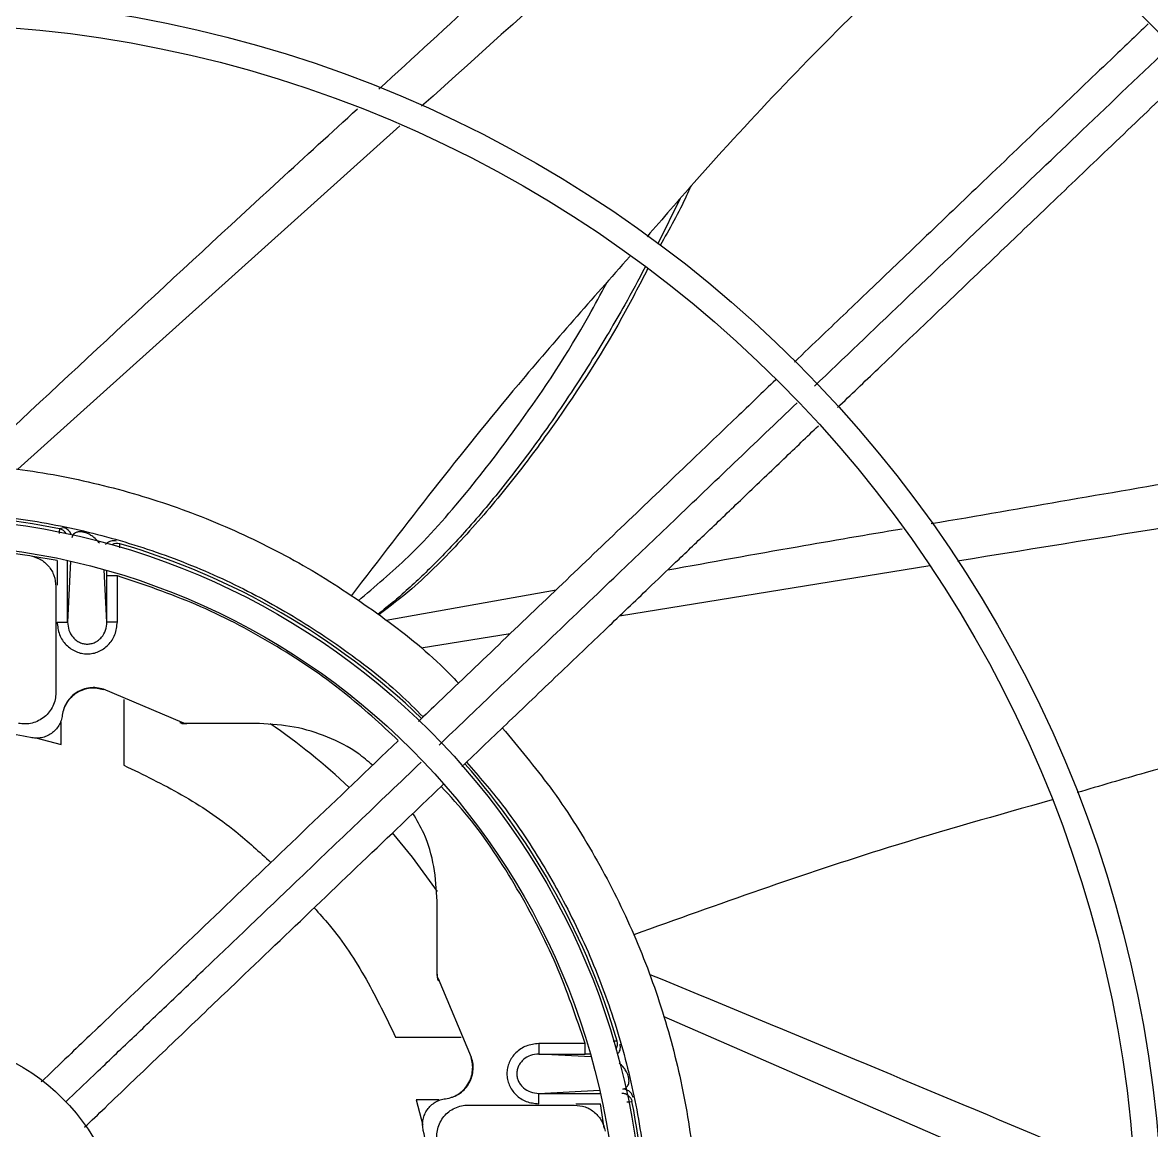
# Model space of a CAD drawing. Header units: inches. Extents: x 1229 to 1453, y -1023 to -720.
# Drawn here: x 1377.368 to 1381.622, y -744.825 to -740.651 of the extents above; entities that cross this region are included whole.
import ezdxf

# ---------------------------------------------------------------- set-up
doc = ezdxf.new("R2010")
doc.units = ezdxf.units.IN
doc.header["$MEASUREMENT"] = 0

msp = doc.modelspace()

# ---------------------------------------------------------------- linework, layer by layer
at = {"color": 18, "linetype": 'Continuous', "lineweight": 25, "true_color": 0x000000}
for p, q in [((1378.7898, -741.0397), (1377.3492, -742.3336)), ((1379.8463, -741.3136), (1379.7616, -741.4849)), ((1377.5219, -742.5539), (1377.507, -742.5583)), ((1377.4979, -742.677), (1377.4059, -742.6628)), ((1377.4979, -742.677), (1377.4979, -742.7701)), ((1377.5372, -742.9093), (1377.5372, -742.6776)), ((1377.5488, -742.6802), (1377.5372, -742.9093)), ((1377.6855, -742.9093), (1377.6755, -742.7123)), ((1377.6855, -742.7347), (1377.6854, -742.7172)), ((1377.6855, -742.9093), (1377.6855, -742.7347)), ((1377.7249, -742.9093), (1377.7249, -742.7347)), ((1380.7864, -742.6973), (1379.617, -742.8867)), ((1377.4933, -742.7753), (1377.4933, -743.1754)), ((1378.738, -742.9021), (1379.3787, -742.7877)), ((1379.2053, -742.9534), (1378.8702, -743.0077)), ((1377.6724, -743.1628), (1377.6721, -743.1648)), ((1377.9689, -743.2879), (1377.6724, -743.1628)), ((1377.7492, -743.2008), (1377.7492, -743.4491)), ((1377.5129, -743.371), (1377.5129, -743.2859)), ((1377.9689, -743.2879), (1377.9608, -743.288)), ((1377.9785, -743.2923), (1377.987, -743.2923)), ((1378.261, -743.2923), (1377.987, -743.2923)), ((1377.4178, -743.3458), (1377.5129, -743.371)), ((1378.9303, -744.2356), (1378.9303, -743.9616)), ((1378.9303, -744.2356), (1378.9303, -744.244)), ((1378.9346, -744.2618), (1378.9346, -744.2537)), ((1379.0597, -744.5502), (1378.9346, -744.2537)), ((1381.5622, -745.1707), (1379.7854, -744.3972)), ((1378.7735, -744.4734), (1379.0212, -744.4734)), ((1379.4878, -744.4977), (1379.3132, -744.4977)), ((1379.0597, -744.5502), (1379.0578, -744.5505)), ((1379.3132, -744.5371), (1379.4878, -744.5371)), ((1379.5102, -744.547), (1379.3132, -744.5371)), ((1379.5064, -744.5371), (1379.4878, -744.5371)), ((1379.3132, -744.6853), (1379.5424, -744.6737)), ((1379.3132, -744.7247), (1379.3132, -744.6853)), ((1379.3132, -744.6853), (1379.545, -744.6853)), ((1378.9367, -744.7096), (1378.8515, -744.7096)), ((1378.8515, -744.7096), (1378.8767, -744.8048)), ((1379.0472, -744.7293), (1379.4473, -744.7293)), ((1379.4524, -744.7247), (1379.5456, -744.7247)), ((1379.5598, -744.8167), (1379.5456, -744.7247))]:
    msp.add_line(p, q, dxfattribs=at)
at = {"color": 18, "linetype": 'Continuous', "lineweight": 25, "true_color": 0x000000, "flags": 128}
msp.add_lwpolyline([(1378.9318, -743.9247), (1378.8376, -743.7955), (1378.7624, -743.7039)], dxfattribs=at)
at = {"color": 18, "linetype": 'Continuous', "lineweight": 25, "true_color": 0x000000}
for radius in [11.7126, 8.5704, 8.472, 6.6478, 6.5493, 4.7037, 4.6053, 2.745, 2.6465, 0.7874]:
    msp.add_circle((1376.9618, -745.2608), radius, dxfattribs=at)
for centre, radius, start, end in [((1376.9618, -745.2608), 12.9331, 13.26667, 76.73333), ((1376.9618, -745.2608), 2.7569, 78.5929, 101.4071), ((1377.4992, -742.5969), 0.0393, 32.4048, 78.5961), ((1377.5139, -742.5924), 0.0394, 18.6277, 78.3094), ((1377.7235, -742.6522), 0.0393, 73.7264, 119.9032), ((1376.9618, -745.2608), 2.7569, 46.1585, 73.7218), ((1376.9618, -745.2608), 2.3804, 46.5504, 55.7805), ((1376.9618, -745.2608), 2.7569, 16.2782, 41.2445), ((1379.5704, -744.4991), 0.0394, 330.1071, 16.2691), ((1376.9618, -745.2608), 2.7569, 348.5929, 11.4071)]:
    msp.add_arc(centre, radius, start, end, dxfattribs=at)
for points, knots in [([(1365.2522, -745.2608), (1365.2571, -745.0053), (1365.2667, -744.4944), (1365.3447, -743.7313), (1365.4689, -742.9748), (1365.6432, -742.228), (1365.8657, -741.4942), (1366.1359, -740.7766), (1366.4523, -740.0781), (1366.8138, -739.4019), (1367.2187, -738.7507), (1367.6653, -738.1274), (1368.1518, -737.5347), (1368.676, -736.975), (1369.2356, -736.4508), (1369.8284, -735.9644), (1370.4517, -735.5177), (1371.1028, -735.1128), (1371.7791, -734.7513), (1372.4775, -734.4349), (1373.1952, -734.1648), (1373.929, -733.9422), (1374.6757, -733.7681), (1375.4323, -733.6432), (1376.1954, -733.568), (1376.9618, -733.5429), (1377.7282, -733.568), (1378.4913, -733.6432), (1379.2478, -733.7681), (1379.9946, -733.9422), (1380.7284, -734.1648), (1381.446, -734.4349), (1382.1445, -734.7513), (1382.8207, -735.1128), (1383.4719, -735.5177), (1384.0952, -735.9644), (1384.6879, -736.4508), (1385.2476, -736.975), (1385.7717, -737.5347), (1386.2582, -738.1274), (1386.7048, -738.7507), (1387.1098, -739.4019), (1387.4712, -740.0781), (1387.7877, -740.7766), (1388.0578, -741.4942), (1388.2803, -742.228), (1388.4547, -742.9748), (1388.5788, -743.7313), (1388.6568, -744.4944), (1388.6665, -745.0053), (1388.6713, -745.2608)], [0, 0, 0, 0, 0.020833, 0.041667, 0.0625, 0.083333, 0.104167, 0.125, 0.145833, 0.166667, 0.1875, 0.208333, 0.229167, 0.25, 0.270833, 0.291667, 0.3125, 0.333333, 0.354167, 0.375, 0.395833, 0.416667, 0.4375, 0.458333, 0.479167, 0.5, 0.520833, 0.541667, 0.5625, 0.583333, 0.604167, 0.625, 0.645833, 0.666667, 0.6875, 0.708333, 0.729167, 0.75, 0.770833, 0.791667, 0.8125, 0.833333, 0.854167, 0.875, 0.895833, 0.916667, 0.9375, 0.958333, 0.979167, 1, 1, 1, 1]), ([(1378.7106, -740.9017), (1378.9706, -740.663), (1379.4587, -740.2147), (1379.9492, -739.7709), (1380.1785, -739.5634)], [0, 0, 0, 0, 0.532579, 1, 1, 1, 1]), ([(1380.335, -739.6499), (1380.3044, -739.6775), (1379.8177, -740.1159), (1379.3293, -740.5548), (1378.8716, -740.9662)], [0, 0, 0, 0, 0.062942, 1, 1, 1, 1]), ([(1381.0169, -740.125), (1380.8749, -740.2583), (1380.4887, -740.6211), (1380.0578, -741.0676), (1379.78, -741.3893), (1379.7212, -741.4574)], [0, 0, 0, 0, 0.314147, 0.854877, 1, 1, 1, 1]), ([(1381.6096, -740.6558), (1381.5626, -740.7008), (1381.4418, -740.8162), (1381.2347, -741.0141), (1380.9987, -741.2396), (1380.7697, -741.4585), (1380.5677, -741.6515), (1380.4063, -741.8058), (1380.3118, -741.8961), (1380.2764, -741.9299)], [0, 0, 0, 0, 0.106271, 0.273247, 0.467047, 0.637844, 0.788267, 0.9206, 1, 1, 1, 1]), ([(1380.3522, -742.0208), (1380.4624, -741.9155), (1380.6947, -741.6935), (1381.0311, -741.372), (1381.3704, -741.0478), (1381.5875, -740.8403), (1381.7005, -740.7324)], [0, 0, 0, 0, 0.244395, 0.515011, 0.747693, 1, 1, 1, 1]), ([(1380.4386, -742.1016), (1380.4896, -742.0529), (1380.6114, -741.9365), (1380.8128, -741.744), (1381.0292, -741.5372), (1381.2474, -741.3288), (1381.4651, -741.1207), (1381.644, -740.9498), (1381.7503, -740.8482), (1381.7775, -740.8222)], [0, 0, 0, 0, 0.113908, 0.271731, 0.450073, 0.598183, 0.760522, 0.938729, 1, 1, 1, 1]), ([(1377.1808, -742.3162), (1377.5646, -741.9585), (1378.0461, -741.5096), (1378.5315, -741.0656), (1378.6301, -740.9754)], [0, 0, 0, 0, 0.796821, 1, 1, 1, 1]), ([(1379.8843, -741.27), (1379.8796, -741.2809), (1379.8465, -741.357), (1379.8055, -741.429), (1379.7703, -741.4908)], [0, 0, 0, 0, 0.14188, 1, 1, 1, 1]), ([(1379.6557, -741.5325), (1379.5144, -741.6919), (1379.1489, -742.1041), (1378.813, -742.5409), (1378.607, -742.8089)], [0, 0, 0, 0, 0.386641, 1, 1, 1, 1]), ([(1379.7142, -741.5727), (1379.6888, -741.6201), (1379.6261, -741.737), (1379.5068, -741.936), (1379.3611, -742.1584), (1379.2045, -742.37), (1379.0582, -742.546), (1378.9249, -742.6876), (1378.8105, -742.7964), (1378.7386, -742.8552), (1378.708, -742.8802)], [0, 0, 0, 0, 0.096905, 0.239175, 0.41847, 0.577059, 0.714948, 0.832145, 0.928658, 1, 1, 1, 1]), ([(1379.7235, -741.5791), (1379.6918, -741.6404), (1379.5804, -741.8559), (1379.399, -742.1306), (1379.1916, -742.4075), (1379.0215, -742.6034), (1378.8634, -742.7655), (1378.7525, -742.8502), (1378.7104, -742.8822)], [0, 0, 0, 0, 0.124193, 0.436205, 0.592312, 0.74848, 0.904731, 1, 1, 1, 1]), ([(1378.6319, -742.8296), (1378.6961, -742.7754), (1378.8439, -742.6508), (1379.043, -742.424), (1379.2728, -742.1226), (1379.4485, -741.8584), (1379.5463, -741.6741), (1379.5679, -741.6334)], [0, 0, 0, 0, 0.1643139, 0.3778099, 0.5907186, 0.9094973, 1, 1, 1, 1]), ([(1380.206, -741.9972), (1380.1567, -742.0442), (1380.0502, -742.1461), (1379.7874, -742.3972), (1379.4137, -742.7543), (1379.0713, -743.0816), (1378.8851, -743.2595), (1378.8593, -743.2841)], [0, 0, 0, 0, 0.11002, 0.23806, 0.586512, 0.942749, 1, 1, 1, 1]), ([(1378.9375, -743.3727), (1379.0055, -743.3078), (1379.1481, -743.1715), (1379.3726, -742.957), (1379.5994, -742.7402), (1379.8276, -742.5221), (1380.0528, -742.3069), (1380.2076, -742.159), (1380.2865, -742.0836)], [0, 0, 0, 0, 0.150789, 0.316355, 0.498602, 0.654921, 0.823982, 1, 1, 1, 1]), ([(1379.0234, -743.4541), (1379.0829, -743.3971), (1379.2081, -743.2775), (1379.3934, -743.1005), (1379.5721, -742.9297), (1379.7197, -742.7886), (1379.846, -742.668), (1379.963, -742.5562), (1380.0948, -742.4302), (1380.2312, -742.2999), (1380.3237, -742.2114), (1380.3671, -742.17)], [0, 0, 0, 0, 0.132681, 0.278736, 0.413007, 0.531253, 0.608381, 0.694879, 0.792677, 0.903014, 1, 1, 1, 1]), ([(1380.7921, -742.5387), (1381.1391, -742.4786), (1381.7922, -742.3654), (1382.4449, -742.2572), (1382.7509, -742.2065)], [0, 0, 0, 0, 0.531236, 1, 1, 1, 1]), ([(1376.9618, -742.308), (1377.0651, -742.3112), (1377.2719, -742.3175), (1377.5786, -742.368), (1377.8786, -742.4481), (1378.1683, -742.56), (1378.4452, -742.701), (1378.7041, -742.8719), (1378.8935, -743.0191), (1378.9882, -743.1163), (1379.0107, -743.1395)], [0, 0, 0, 0, 0.136759, 0.273517, 0.410274, 0.547034, 0.68379, 0.820549, 0.957307, 1, 1, 1, 1]), ([(1382.8325, -742.3644), (1382.792, -742.371), (1382.1459, -742.4766), (1381.4981, -742.5818), (1380.8909, -742.6803)], [0, 0, 0, 0, 0.062691, 1, 1, 1, 1]), ([(1375.1363, -743.1796), (1375.2088, -743.1196), (1375.3546, -742.999), (1375.5958, -742.8475), (1375.8509, -742.7195), (1376.1182, -742.6188), (1376.3944, -742.5461), (1376.6766, -742.5021), (1376.9618, -742.4874), (1377.247, -742.5021), (1377.5291, -742.5461), (1377.8053, -742.6188), (1378.0725, -742.7196), (1378.3282, -742.8471), (1378.5682, -743.0013), (1378.7524, -743.1419), (1378.8484, -743.2381), (1378.8773, -743.2669)], [0, 0, 0, 0, 0.0686182, 0.1379717, 0.207325, 0.2766794, 0.3460334, 0.4153867, 0.4847398, 0.554094, 0.6234473, 0.6928013, 0.7621556, 0.831509, 0.9008624, 0.9702164, 1, 1, 1, 1]), ([(1377.507, -742.5583), (1377.5068, -742.5593), (1377.5065, -742.5605), (1377.5055, -742.5724), (1377.5053, -742.5754)], [0, 0, 0, 0, 0.754108, 1, 1, 1, 1]), ([(1379.7992, -742.7127), (1379.9617, -742.6834), (1380.2559, -742.6303), (1380.5504, -742.5801), (1380.6822, -742.5576)], [0, 0, 0, 0, 0.552546, 1, 1, 1, 1]), ([(1377.657, -742.6118), (1377.6541, -742.6083), (1377.6481, -742.6008), (1377.6372, -742.591), (1377.626, -742.5832), (1377.6195, -742.5793), (1377.6133, -742.5762), (1377.6083, -742.5741), (1377.6043, -742.5727), (1377.6014, -742.5718), (1377.5986, -742.5711), (1377.5959, -742.5705), (1377.5933, -742.57), (1377.5898, -742.5696), (1377.5857, -742.5693), (1377.5812, -742.5694), (1377.5764, -742.57), (1377.5716, -742.5713), (1377.5652, -742.574), (1377.5593, -742.5786), (1377.5548, -742.5851), (1377.5538, -742.59), (1377.5533, -742.5924)], [0, 0, 0, 0, 0.137806, 0.295547, 0.344969, 0.384359, 0.409911, 0.429703, 0.437789, 0.44499, 0.451651, 0.458225, 0.464555, 0.471544, 0.488297, 0.50964, 0.536122, 0.576505, 0.625829, 0.740978, 0.867771, 1, 1, 1, 1]), ([(1377.7222, -742.6045), (1377.7195, -742.6039), (1377.7139, -742.6027), (1377.7049, -742.6032), (1377.6959, -742.6058), (1377.6874, -742.6105), (1377.683, -742.6152), (1377.6808, -742.6176)], [0, 0, 0, 0, 0.179413, 0.374002, 0.580007, 0.792284, 1, 1, 1, 1]), ([(1376.529, -742.6587), (1376.6248, -742.646), (1376.8163, -742.6206), (1377.1072, -742.6206), (1377.2987, -742.646), (1377.3945, -742.6587)], [0, 0, 0, 0, 0.333334, 0.666666, 1, 1, 1, 1]), ([(1377.7338, -742.6303), (1377.734, -742.6278), (1377.7347, -742.6179), (1377.7346, -742.6159), (1377.7345, -742.6144)], [0, 0, 0, 0, 0.249623, 1, 1, 1, 1]), ([(1377.3945, -742.6587), (1377.408, -742.6624), (1377.4348, -742.6698), (1377.4669, -742.6975), (1377.489, -742.7337), (1377.4918, -742.7614), (1377.4933, -742.7753)], [0, 0, 0, 0, 0.24998, 0.499991, 0.749996, 1, 1, 1, 1]), ([(1377.7249, -742.7347), (1377.7198, -742.7347), (1377.7096, -742.7347), (1377.6966, -742.7347), (1377.6875, -742.7347), (1377.6862, -742.7347), (1377.6855, -742.7347)], [0, 0, 0, 0, 0.249985, 0.499971, 0.749987, 1, 1, 1, 1]), ([(1378.7838, -743.3562), (1378.7172, -743.2945), (1378.5702, -743.1583), (1378.3128, -742.9876), (1378.0266, -742.8372), (1377.8247, -742.7686), (1377.7249, -742.7347)], [0, 0, 0, 0, 0.219674, 0.484445, 0.745154, 1, 1, 1, 1]), ([(1377.4979, -742.9093), (1377.4997, -742.9255), (1377.5032, -742.9573), (1377.53, -742.9973), (1377.5616, -743.0192), (1377.5897, -743.028), (1377.6114, -743.0301), (1377.633, -743.028), (1377.6611, -743.0192), (1377.6927, -742.9973), (1377.7195, -742.9573), (1377.7231, -742.9255), (1377.7249, -742.9093)], [0, 0, 0, 0, 0.132076, 0.259798, 0.381593, 0.440894, 0.499994, 0.559042, 0.618395, 0.7402, 0.867922, 1, 1, 1, 1]), ([(1377.4979, -742.9093), (1377.503, -742.9093), (1377.5132, -742.9093), (1377.5261, -742.9093), (1377.5352, -742.9093), (1377.5366, -742.9093), (1377.5372, -742.9093)], [0, 0, 0, 0, 0.249985, 0.499971, 0.749987, 1, 1, 1, 1]), ([(1377.5372, -742.9093), (1377.5382, -742.9198), (1377.5402, -742.9406), (1377.5539, -742.9638), (1377.5688, -742.9781), (1377.582, -742.9862), (1377.5963, -742.9912), (1377.6114, -742.993), (1377.6265, -742.9912), (1377.6408, -742.9862), (1377.6539, -742.9781), (1377.6688, -742.9638), (1377.6825, -742.9406), (1377.6845, -742.9198), (1377.6855, -742.9093)], [0, 0, 0, 0, 0.127639, 0.253724, 0.317943, 0.377887, 0.439686, 0.499991, 0.560295, 0.622113, 0.682053, 0.746276, 0.872361, 1, 1, 1, 1]), ([(1377.7249, -742.9093), (1377.7198, -742.9093), (1377.7096, -742.9093), (1377.6966, -742.9093), (1377.6875, -742.9093), (1377.6862, -742.9093), (1377.6855, -742.9093)], [0, 0, 0, 0, 0.249985, 0.499971, 0.749987, 1, 1, 1, 1]), ([(1377.6724, -743.1628), (1377.6639, -743.1606), (1377.647, -743.156), (1377.6206, -743.1565), (1377.5949, -743.1624), (1377.5711, -743.1739), (1377.5505, -743.1904), (1377.534, -743.211), (1377.5221, -743.2347), (1377.5189, -743.252), (1377.5172, -743.2606)], [0, 0, 0, 0, 0.124813, 0.249654, 0.374519, 0.499473, 0.624499, 0.749617, 0.874792, 1, 1, 1, 1]), ([(1377.6721, -743.1648), (1377.6644, -743.1627), (1377.6485, -743.1583), (1377.6228, -743.1582), (1377.5964, -743.1636), (1377.5713, -743.1754), (1377.5495, -743.1927), (1377.5333, -743.2141), (1377.5245, -743.2299), (1377.5225, -743.2385), (1377.5224, -743.2387)], [0, 0, 0, 0, 0.128289, 0.266451, 0.412104, 0.561872, 0.711758, 0.857688, 0.996251, 1, 1, 1, 1]), ([(1383.1485, -743.1329), (1382.9574, -743.1682), (1382.4368, -743.2645), (1381.8344, -743.4069), (1381.4278, -743.5269), (1381.3426, -743.552)], [0, 0, 0, 0, 0.314233, 0.856302, 1, 1, 1, 1]), ([(1377.4933, -743.1754), (1377.4927, -743.1841), (1377.4916, -743.2015), (1377.4827, -743.2263), (1377.4691, -743.2486), (1377.4507, -743.2674), (1377.4287, -743.2817), (1377.4042, -743.2908), (1377.3781, -743.2947), (1377.3608, -743.2924), (1377.3522, -743.2912)], [0, 0, 0, 0, 0.1249985, 0.2500014, 0.3749975, 0.4999997, 0.6249916, 0.7499853, 0.8749892, 1, 1, 1, 1]), ([(1377.5172, -743.2606), (1377.516, -743.2674), (1377.5136, -743.2809), (1377.5045, -743.2996), (1377.4922, -743.3162), (1377.4766, -743.3298), (1377.4585, -743.34), (1377.4387, -743.3459), (1377.4181, -743.3481), (1377.4045, -743.3458), (1377.3977, -743.3447)], [0, 0, 0, 0, 0.124971, 0.250009, 0.374946, 0.500008, 0.624949, 0.75001, 0.874956, 1, 1, 1, 1]), ([(1377.9608, -743.288), (1377.9636, -743.2892), (1377.9693, -743.2917), (1377.9754, -743.2921), (1377.9785, -743.2923)], [0, 0, 0, 0, 0.5000742, 1, 1, 1, 1]), ([(1377.987, -743.2923), (1377.9838, -743.2921), (1377.9775, -743.2918), (1377.9717, -743.2892), (1377.9689, -743.2879)], [0, 0, 0, 0, 0.500189, 1, 1, 1, 1]), ([(1378.6866, -743.4492), (1378.669, -743.4339), (1378.6185, -743.3899), (1378.5182, -743.3402), (1378.3925, -743.2996), (1378.3048, -743.2947), (1378.261, -743.2923)], [0, 0, 0, 0, 0.150102, 0.433397, 0.716699, 1, 1, 1, 1]), ([(1377.3977, -743.3447), (1377.3258, -743.3301), (1377.2028, -743.3051), (1377.0774, -743.301), (1377.0254, -743.2993)], [0, 0, 0, 0, 0.584815, 1, 1, 1, 1]), ([(1379.1756, -743.3086), (1379.2372, -743.3818), (1379.3654, -743.5342), (1379.528, -743.7901), (1379.6685, -744.0669), (1379.7786, -744.3574), (1379.8578, -744.6577), (1379.9051, -744.9646), (1379.9199, -745.2748), (1379.9021, -745.5849), (1379.852, -745.8914), (1379.7699, -746.191), (1379.6568, -746.4802), (1379.5145, -746.7564), (1379.3423, -747.0143), (1379.1973, -747.1997), (1379.1032, -747.2907), (1379.0833, -747.3099)], [0, 0, 0, 0, 0.065205, 0.135665, 0.206125, 0.276585, 0.347045, 0.417505, 0.487965, 0.558425, 0.628885, 0.699345, 0.769805, 0.840265, 0.910725, 0.981186, 1, 1, 1, 1]), ([(1378.783, -743.357), (1378.6698, -743.4652), (1378.4467, -743.6784), (1378.1145, -743.9958), (1377.8675, -744.2319), (1377.7031, -744.389), (1377.621, -744.4675), (1377.5328, -744.5517), (1377.4721, -744.6097), (1377.4381, -744.6422)], [0, 0, 0, 0, 0.252825, 0.498235, 0.740971, 0.803595, 0.864704, 0.924154, 1, 1, 1, 1]), ([(1377.5307, -744.7171), (1377.5657, -744.6836), (1377.6463, -744.6066), (1377.7695, -744.4889), (1377.9069, -744.3576), (1378.0552, -744.2159), (1378.2254, -744.0532), (1378.4199, -743.8674), (1378.6375, -743.6594), (1378.7906, -743.5131), (1378.8703, -743.4369)], [0, 0, 0, 0, 0.078323, 0.180329, 0.275628, 0.385797, 0.512305, 0.656809, 0.821221, 1, 1, 1, 1]), ([(1377.7492, -743.4491), (1377.8227, -743.4844), (1377.9706, -743.5555), (1378.1565, -743.6802), (1378.2603, -743.7757), (1378.3034, -743.8153)], [0, 0, 0, 0, 0.366652, 0.736955, 1, 1, 1, 1]), ([(1379.041, -743.4372), (1379.0872, -743.4904), (1379.1956, -743.6156), (1379.3392, -743.8338), (1379.4739, -744.0854), (1379.5813, -744.3501), (1379.6611, -744.6243), (1379.7123, -744.9053), (1379.7342, -745.19), (1379.7268, -745.4755), (1379.6901, -745.7587), (1379.6244, -746.0366), (1379.5305, -746.3063), (1379.4095, -746.5651), (1379.2618, -746.8092), (1379.1109, -747.0151), (1379.0005, -747.1301), (1378.9559, -747.1766)], [0, 0, 0, 0, 0.051393, 0.120749, 0.190107, 0.259464, 0.328821, 0.398178, 0.467535, 0.536892, 0.606249, 0.675606, 0.744963, 0.81432, 0.883677, 0.953035, 1, 1, 1, 1]), ([(1377.6012, -744.8131), (1377.6269, -744.7885), (1377.6848, -744.7332), (1377.7747, -744.6473), (1377.8711, -744.5552), (1377.9683, -744.4623), (1378.0667, -744.3683), (1378.2348, -744.2076), (1378.473, -743.98), (1378.7353, -743.7293), (1378.8957, -743.5761), (1378.9532, -743.5212)], [0, 0, 0, 0, 0.057028, 0.128321, 0.199319, 0.270688, 0.343884, 0.417564, 0.643745, 0.872299, 1, 1, 1, 1]), ([(1379.4878, -744.4977), (1379.454, -744.3979), (1379.3855, -744.1959), (1379.2344, -743.9102), (1379.088, -743.6844), (1378.9798, -743.566), (1378.9455, -743.5285)], [0, 0, 0, 0, 0.2820877, 0.570667, 0.8637417, 1, 1, 1, 1]), ([(1381.2476, -743.5797), (1381.0412, -743.6377), (1380.5096, -743.7872), (1379.9896, -743.9736), (1379.6714, -744.0876)], [0, 0, 0, 0, 0.388132, 1, 1, 1, 1]), ([(1378.9303, -743.9616), (1378.9276, -743.9179), (1378.9223, -743.8305), (1378.8894, -743.7175), (1378.8533, -743.6549), (1378.8391, -743.6302)], [0, 0, 0, 0, 0.3772613, 0.7545222, 1, 1, 1, 1]), ([(1378.4664, -743.9863), (1378.4857, -744.0076), (1378.5603, -744.0899), (1378.6666, -744.2523), (1378.738, -744.3999), (1378.7735, -744.4734)], [0, 0, 0, 0, 0.148916, 0.576564, 1, 1, 1, 1]), ([(1378.9346, -744.2537), (1378.9334, -744.2508), (1378.9308, -744.245), (1378.9305, -744.2387), (1378.9303, -744.2356)], [0, 0, 0, 0, 0.4997971, 1, 1, 1, 1]), ([(1378.9303, -744.244), (1378.9305, -744.2471), (1378.9308, -744.2533), (1378.9333, -744.259), (1378.9346, -744.2618)], [0, 0, 0, 0, 0.500004, 1, 1, 1, 1]), ([(1379.7313, -744.2368), (1380.216, -744.4373), (1380.8254, -744.6892), (1381.4319, -744.9467), (1381.5559, -744.9994)], [0, 0, 0, 0, 0.7955568, 1, 1, 1, 1]), ([(1379.3132, -744.4977), (1379.2971, -744.4995), (1379.2653, -744.503), (1379.2253, -744.5298), (1379.2034, -744.5615), (1379.1946, -744.5896), (1379.1925, -744.6112), (1379.1946, -744.6328), (1379.2034, -744.6609), (1379.2253, -744.6925), (1379.2653, -744.7194), (1379.2971, -744.7229), (1379.3132, -744.7247)], [0, 0, 0, 0, 0.132079, 0.259806, 0.381603, 0.440899, 0.500002, 0.559049, 0.618398, 0.740195, 0.867921, 1, 1, 1, 1]), ([(1379.3132, -744.4977), (1379.3132, -744.5028), (1379.3132, -744.513), (1379.3132, -744.5259), (1379.3132, -744.5351), (1379.3132, -744.5364), (1379.3132, -744.5371)], [0, 0, 0, 0, 0.250002, 0.5, 0.749996, 1, 1, 1, 1]), ([(1379.4878, -744.5371), (1379.4878, -744.5364), (1379.4878, -744.5351), (1379.4878, -744.5259), (1379.4878, -744.513), (1379.4878, -744.5028), (1379.4878, -744.4977)], [0, 0, 0, 0, 0.250004, 0.5, 0.749998, 1, 1, 1, 1]), ([(1379.6082, -744.488), (1379.6067, -744.488), (1379.6049, -744.4879), (1379.5955, -744.4885), (1379.5934, -744.4887)], [0, 0, 0, 0, 0.783006, 1, 1, 1, 1]), ([(1379.618, -744.5004), (1379.6186, -744.503), (1379.6199, -744.5086), (1379.6194, -744.5176), (1379.6168, -744.5266), (1379.6131, -744.5336), (1379.6098, -744.5368), (1379.6088, -744.5378)], [0, 0, 0, 0, 0.203719, 0.424591, 0.658571, 0.899688, 1, 1, 1, 1]), ([(1378.9619, -744.7053), (1378.9706, -744.7037), (1378.9878, -744.7005), (1379.0115, -744.6885), (1379.0322, -744.6721), (1379.0486, -744.6514), (1379.0601, -744.6277), (1379.066, -744.602), (1379.0665, -744.5755), (1379.062, -744.5586), (1379.0597, -744.5502)], [0, 0, 0, 0, 0.125194, 0.250389, 0.375496, 0.500528, 0.625476, 0.750351, 0.875181, 1, 1, 1, 1]), ([(1378.9833, -744.7003), (1378.9838, -744.7002), (1378.9925, -744.6982), (1379.0086, -744.6892), (1379.03, -744.673), (1379.0472, -744.6512), (1379.059, -744.6261), (1379.0644, -744.5997), (1379.0642, -744.574), (1379.0599, -744.5581), (1379.0578, -744.5505)], [0, 0, 0, 0, 0.0069686, 0.1453806, 0.2910487, 0.4405377, 0.5898133, 0.7348842, 0.8723933, 1, 1, 1, 1]), ([(1379.3132, -744.5371), (1379.3028, -744.5381), (1379.2819, -744.54), (1379.2589, -744.5536), (1379.2446, -744.5685), (1379.2364, -744.5816), (1379.2313, -744.596), (1379.2296, -744.6112), (1379.2313, -744.6264), (1379.2364, -744.6408), (1379.2446, -744.6538), (1379.2589, -744.6687), (1379.2819, -744.6824), (1379.3028, -744.6843), (1379.3132, -744.6853)], [0, 0, 0, 0, 0.127645, 0.253729, 0.316127, 0.377879, 0.439096, 0.5, 0.560904, 0.622121, 0.683873, 0.746272, 0.872355, 1, 1, 1, 1]), ([(1379.6301, -744.6693), (1379.6337, -744.6685), (1379.6407, -744.6668), (1379.6487, -744.6574), (1379.6535, -744.6473), (1379.6531, -744.6339), (1379.6526, -744.63), (1379.6521, -744.6268), (1379.6513, -744.6234), (1379.6504, -744.62), (1379.6494, -744.6169), (1379.647, -744.6106), (1379.6419, -744.6003), (1379.63, -744.5825), (1379.6217, -744.5762), (1379.6157, -744.5717)], [0, 0, 0, 0, 0.199717, 0.396756, 0.535739, 0.555918, 0.565194, 0.573898, 0.582277, 0.590794, 0.599814, 0.60944, 0.652137, 0.746227, 1, 1, 1, 1]), ([(1379.6256, -744.684), (1379.63, -744.6844), (1379.639, -744.6853), (1379.651, -744.6923), (1379.6603, -744.7027), (1379.663, -744.7113), (1379.6642, -744.7155)], [0, 0, 0, 0, 0.242498, 0.499991, 0.757495, 1, 1, 1, 1]), ([(1379.6687, -744.7007), (1379.6674, -744.6965), (1379.6647, -744.6879), (1379.6554, -744.6776), (1379.6434, -744.6706), (1379.6345, -744.6697), (1379.6301, -744.6693)], [0, 0, 0, 0, 0.242739, 0.500184, 0.75757, 1, 1, 1, 1]), ([(1378.8779, -744.8248), (1378.8767, -744.8181), (1378.8745, -744.8045), (1378.8766, -744.7838), (1378.8826, -744.764), (1378.8928, -744.746), (1378.9063, -744.7303), (1378.9229, -744.718), (1378.9416, -744.709), (1378.9552, -744.7065), (1378.9619, -744.7053)], [0, 0, 0, 0, 0.124963, 0.249993, 0.374924, 0.499989, 0.624924, 0.749981, 0.874946, 1, 1, 1, 1]), ([(1378.9313, -744.8704), (1378.9302, -744.8617), (1378.9279, -744.8445), (1378.9317, -744.8184), (1378.9408, -744.7938), (1378.9552, -744.7718), (1378.9739, -744.7535), (1378.9963, -744.7398), (1379.0211, -744.731), (1379.0385, -744.7299), (1379.0472, -744.7293)], [0, 0, 0, 0, 0.125, 0.250001, 0.374997, 0.5, 0.624996, 0.749999, 0.875018, 1, 1, 1, 1]), ([(1379.4473, -744.7293), (1379.4612, -744.7307), (1379.4889, -744.7336), (1379.5251, -744.7556), (1379.5528, -744.7877), (1379.5601, -744.8146), (1379.5638, -744.828)], [0, 0, 0, 0, 0.249982, 0.500003, 0.749993, 1, 1, 1, 1]), ([(1379.6454, -744.7174), (1379.649, -744.7171), (1379.6617, -744.7161), (1379.6632, -744.7158), (1379.6642, -744.7155)], [0, 0, 0, 0, 0.285124, 1, 1, 1, 1]), ([(1378.9232, -745.1963), (1378.9215, -745.1446), (1378.9174, -745.0195), (1378.8925, -744.8968), (1378.8779, -744.8248)], [0, 0, 0, 0, 0.413893, 1, 1, 1, 1])]:
    msp.add_open_spline(points, degree=3, knots=knots, dxfattribs=at)

doc.saveas('drawing.dxf')
